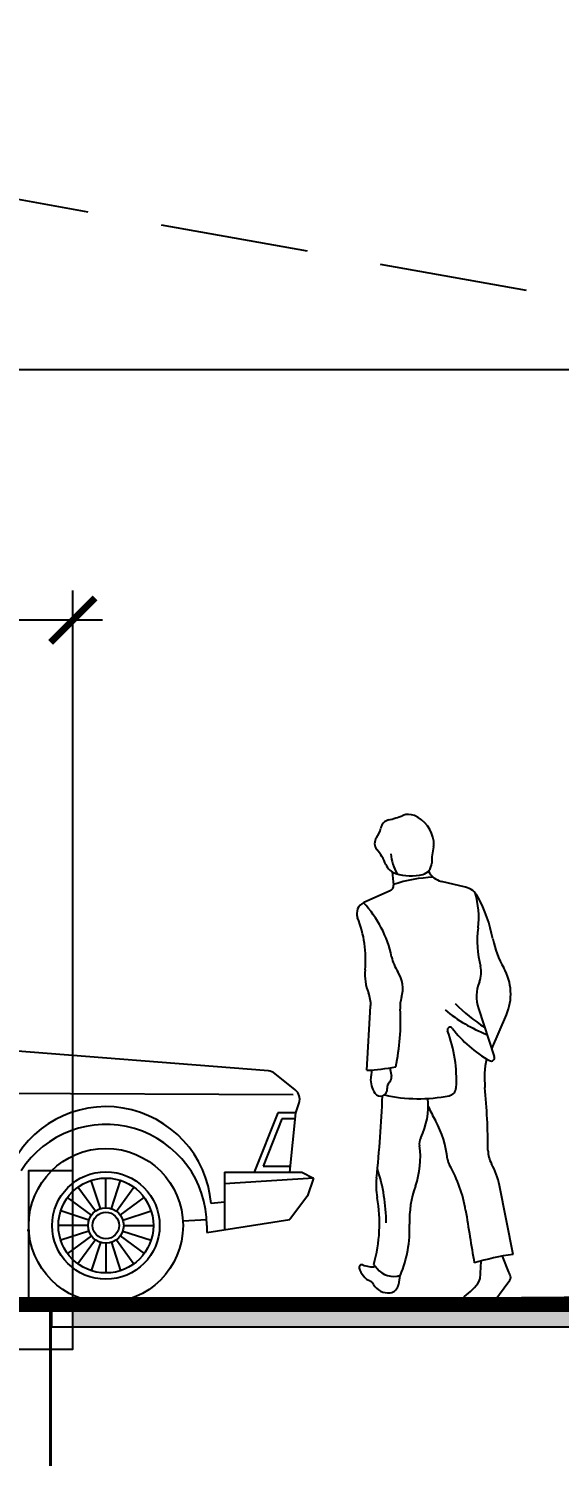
# Model space of a CAD drawing. Header units: millimetres. Extents: x -414464 to 1686, y -90036 to 108605.
# Drawn here: x -136554 to -134765, y 4703 to 9515 of the extents above; entities that cross this region are included whole.
import ezdxf

# ---------------------------------------------------------------- set-up
doc = ezdxf.new("R2010")
doc.units = ezdxf.units.MM
doc.header["$LTSCALE"] = 1000
doc.header["$MEASUREMENT"] = 0
for name, pattern in [('AUDIT_D_120904163729-0', [0]), ('DASHED', [0.75, 0.5, -0.25]), ('HIDDEN', [0.375, 0.25, -0.125]), ('HIDDEN2', [0.1875, 0.125, -0.0625])]:
    doc.linetypes.add(name, pattern=pattern)
doc.layers.get('0').update_dxf_attribs({"linetype": 'AUDIT_D_120904163729-0'})
for name, color, linetype in [('CAR_DTL', 7, 'Continuous'), ('LANDSCAPE', 7, 'Continuous'), ('LAYER01', 7, 'Continuous'), ('LAYER1', 7, 'Continuous'), ('LEVEL', 7, 'Continuous')]:
    doc.layers.add(name, color=color, linetype=linetype)
doc.styles.add('ATTR', font='romans.shx', dxfattribs={"width": 0.8, "height": 0.7})
doc.styles.add('style2', font='GOTHIC.TTF')
doc.dimstyles.new('Copy of jaya', dxfattribs={"dimtxt": 150, "dimasz": 200, "dimexe": 100, "dimexo": 100, "dimgap": 100, "dimtad": 1, "dimtih": 1, "dimtoh": 1, "dimdec": 0, "dimdsep": 46, "dimtxsty": 'style2', "dimblk": 'ARCHTICK', "dimcen": 2.5, "dimdle": 100, "dimclrd": 1, "dimclre": 1, "dimclrt": 3, "dimazin": 0, "dimtfac": 1, "dimtdec": 0, "dimtmove": 2, "dimatfit": 3, "dimfxl": 1, "dimarcsym": 0})

# ---------------------------------------------------------------- blocks, each defined once
blk = doc.blocks.new('A$C50ED7ECD')
at = {"layer": 'LANDSCAPE', "color": 3, "const_width": 0.05}
blk.add_lwpolyline([(70.84750042471319, 5.214999945737885), (88.37113596580579, 5.214999945737885)], dxfattribs=at)
at = {"layer": 'LEVEL', "color": 8, "linetype": 'HIDDEN2', "ltscale": 5}
for p, q in [((147.458654921169, 8.36499994573934), (63.49513060735066, 8.36499994573934)), ((147.458654921169, 5.214999945737885), (63.49513060657034, 5.214999945737885))]:
    blk.add_line(p, q, dxfattribs=at)
blk = doc.blocks.new('_ArchTick')
at = {"color": 0, "linetype": 'ByBlock', "const_width": 0.15}
blk.add_lwpolyline([(-0.5, -0.5), (0.5, 0.5)], dxfattribs=at)
blk = doc.blocks.new('*D351')
at = {"layer": 'LAYER1', "color": 1, "lineweight": -2, "transparency": 16777216}
for p, q in [((-15349.80266942549, 71.50646402966231), (-15349.80266942549, 2531.297865957953)), ((-11199.8026694227, 199.9999997783455), (-11199.8026694227, 2531.297865957953)), ((-15449.80266942549, 2431.297865957953), (-14468.58905623579, 2431.297865957953)), ((-11099.8026694227, 2431.297865957953), (-12081.01628261241, 2431.297865957953))]:
    blk.add_line(p, q, dxfattribs=at)
at = {"layer": 'LAYER1', "color": 1, "lineweight": -2, "transparency": 16777216, "xscale": 150, "yscale": 150, "zscale": 150, "rotation": 180}
blk.add_blockref('_ArchTick', (-15349.80266942549, 2431.297865957953), dxfattribs=at)
at = {"layer": 'LAYER1', "color": 1, "lineweight": -2, "transparency": 16777216, "xscale": 150, "yscale": 150, "zscale": 150}
blk.add_blockref('_ArchTick', (-11199.8026694227, 2431.297865957953), dxfattribs=at)
at = {"layer": 'LAYER1', "color": 3, "transparency": 16777216, "insert": (-13274.8026694241, 2431.297865957953), "char_height": 150, "attachment_point": 5, "rotation": 180, "style": 'style2'}
blk.add_mtext('{\\H1.3333x;\\C256;LANDSCAPE BED}', dxfattribs=at)
blk = doc.blocks.new('building-10-dopoff')
at = {"true_color": 0xbdbdbd}
h = blk.add_hatch(color=9, dxfattribs=at)
h.dxf.hatch_style = 1
h.set_gradient(color1=(196, 196, 196), one_color=1, tint=1, name='SPHERICAL')
edge = h.paths.add_edge_path()
edge.add_arc((-6628.247614149936, -271338.9451629808), 271502.4357882504, 449.03520869992, 450.96479130402247, ccw=False)
edge.add_line((-2056.692577559501, 125.0000000940638), (-2056.692558961377, 49.999999781018))
edge.add_line((-2056.692558963783, 49.99999977927655), (-11199.80266942859, 49.99999977794596))
edge.add_line((-11199.80266942829, 49.99999977927655), (-11199.80266942832, 124.9999997791376))
at = {"color": 251, "linetype": 'ByBlock'}
for p, q in [((-10540.74653531704, 912.0952773801985), (-11548.48804928921, 991.1338274953889)), ((-10450.26764220465, 848.5575018282982), (-10518.88638322614, 903.4524946454915)), ((-10468.48804929294, 571.1338274953889), (-10448.48804929294, 771.1338274953889)), ((-10448.48804929294, 771.1338274953889), (-10437.30811218824, 804.6736388094725)), ((-10494.94739006041, 751.1338274953889), (-10558.94739006087, 591.1338274953889)), ((-10452.59355187975, 751.1338274953889), (-10494.94739006041, 751.1338274953889)), ((-10558.94739006087, 591.1338274953889), (-10466.48804929014, 591.1338274944576)), ((-10688.48804928921, 571.1338274953889), (-10428.48804929294, 571.1338274953889)), ((-10428.48804929294, 571.1338274953889), (-10388.48804928921, 551.1338274963202)), ((-10388.48804928921, 551.1338274963202), (-10408.48804928968, 491.1338274953889)), ((-10408.48804928968, 491.1338274953889), (-10468.48804929201, 411.1338274963202)), ((-10747.93292174209, 368.0503208050507), (-10468.48804929201, 411.1338274963202)), ((-10747.93292174302, 391.1338274953889), (-10747.93292174209, 368.0503208050507))]:
    blk.add_line(p, q, dxfattribs=at)
at = {"color": 0, "linetype": 'ByBlock'}
blk.add_lwpolyline([(-11199.80266942363, 124.9999997802081), (-11199.80266942736, 574.9999997802081), (-11349.8026694376, 574.9999997802081), (-11349.8026694404, 124.9999997764828), (-16274.80266942363, 124.999999791384), (-16274.80266942177, 2197.421771594323), (-16349.80266942456, 2197.421771594323), (-16349.80266942922, -25.000000230968), (-11199.80266942363, -25.00000023003668)], close=True, dxfattribs=at)
blk.add_lwpolyline([(-2056.692558961455, 124.9999997830021, 0.008352236132929373), (-11271.85884147417, 124.9999997820707), (-11271.85884147137, 49.99999978113919), (-2056.692558963783, 49.99999978020787)], format="xyb", close=True)
at = {"color": 1, "linetype": 'HIDDEN', "const_width": 10}
blk.add_lwpolyline([(-11274.80266942643, 124.9999997774141), (-11274.80266942363, -443.5294637065381), (-11385.71060755849, -515.7455602623522), (-14885.18176378682, -515.7455602632836)], dxfattribs=at)
at = {"color": 251, "linetype": 'ByBlock'}
for radius in [260.0000000000009, 181.1077027627489, 44.72135954999595]:
    blk.add_circle((-11088.48804928921, 391.1338274963202), radius, dxfattribs=at)
for centre, radius, start, end in [((-10543.87418513186, 872.2177422679963), 40.00000000000014, 51.34019174547045, 85.51539401022005), ((-10475.25544411037, 817.3227494498717), 40.00000000000014, 341.5650511936391, 51.34019174547045), ((-11088.48804928921, 391.1338274963202), 340.5551275464, 359.9999999466392, 147.1266601908563)]:
    blk.add_arc(centre, radius, start, end, dxfattribs=at)
at = {"layer": 'CAR_DTL', "color": 251}
for p, q in [((-10457.37737071142, 831.2819778593259), (-14328.48804928968, 851.1338274935263)), ((-10508.48804929387, 771.1338274963202), (-10588.48804929294, 571.1338274953889)), ((-10448.48804929294, 771.1338274953889), (-10508.48804929387, 771.1338274963202)), ((-11107.02906895475, 448.1972184740009), (-11137.93076838925, 543.3028701040896)), ((-11088.48804928828, 451.1338274953889), (-11088.48804928921, 551.1338274972516)), ((-11069.94702962693, 448.1972184730696), (-11039.0453301901, 543.3028701003643)), ((-10688.48804928921, 571.1338274953889), (-10688.48804928921, 377.2152539016681)), ((-10388.48804928921, 551.1338274963202), (-10688.48804929294, 531.1338274935263)), ((-11137.02906895336, 426.4009426329287), (-11217.93076838832, 485.1794678624722)), ((-11123.75516442768, 439.6748471576723), (-11182.53368965816, 520.5765465954321)), ((-11053.22093415493, 439.6748471558096), (-10994.44240892585, 520.5765465954321)), ((-11039.94702962693, 426.40094263386), (-10959.04533019103, 485.1794678634035)), ((-11145.55144026689, 409.6748471586036), (-11240.65709189605, 440.5765465954321)), ((-11031.42465831153, 409.6748471576723), (-10936.31900668237, 440.5765465954321)), ((-10688.48804928921, 470.000173347071), (-10733.99285739381, 465.1448614979165)), ((-11148.48804928921, 391.1338274963202), (-11248.48804928968, 391.1338274972516)), ((-11028.48804929014, 391.1338274953889), (-10928.48804928921, 391.1338274953889)), ((-10747.93292174488, 410.1366545492785), (-10828.91247911612, 405.9838567357513)), ((-11347.91026976984, 373.8101003840568), (-11353.72963169683, 373.8101003840568)), ((-11145.55144026689, 372.5928078331056), (-11240.65709190024, 341.6911083944144)), ((-11137.02906895149, 355.8667123578491), (-11217.93076838925, 297.0881871273743)), ((-11123.75516442768, 342.5928078331056), (-11182.53368965629, 261.6911083953457)), ((-11053.2209341554, 342.5928078340369), (-10994.44240892585, 261.6911083962771)), ((-11039.94702962693, 355.8667123587804), (-10959.04533018917, 297.088187129237)), ((-11031.42465831153, 372.5928078331056), (-10936.31900668237, 341.6911083972084)), ((-11107.02906895149, 334.0704365167769), (-11137.93076838925, 238.9647848876195)), ((-11088.48804928921, 331.1338274963202), (-11088.48804928921, 231.1338274944576)), ((-11069.94702962693, 334.0704365195709), (-11039.04533018917, 238.9647848885509))]:
    blk.add_line(p, q, dxfattribs=at)
for radius in [160.0000000000005, 60.0000000000002]:
    blk.add_circle((-11088.48804928921, 391.1338274963202), radius, dxfattribs=at)
blk.add_arc((-11088.24016285688, 436.2687588818374), 355.42225975969, 4.660103018958733, 156.5656225654311, dxfattribs=at)
at = {"layer": 'LAYER01', "color": 8, "linetype": 'Continuous'}
for p, q in [((-10123.27080702316, 1582.933610743884), (-10119.0228742981, 1538.20552329463)), ((-9876.463197410165, 1531.644580080372), (-9957.724988994887, 1550.786224576628)), ((-10130.4149451899, 1518.72532918619), (-10219.2508576602, 1479.283063784116)), ((-10209.39090910094, 914.3846174552893), (-10196.11828160431, 1130.389154689551)), ((-9832.896557535685, 1122.543205648031), (-9779.34393968404, 960.3062776248901)), ((-9788.158585426048, 987.0096871816197), (-9738.527706512774, 1101.478994741004)), ((-10191.64794402436, 915.286592699432), (-10195.54002898192, 891.032107709678)), ((-10130.92400519061, 922.4727406719569), (-10126.28068605711, 894.845115385607)), ((-9716.262509390246, 293.9813328835073), (-9762.082851792802, 526.4833680078857)), ((-10185.71220556839, 260.0472943833231), (-10174.71057875489, 246.4015209637184)), ((-9825.273013348866, 271.236729740802), (-9828.13709364459, 210.47325226621)), ((-9752.749261389661, 287.9615748157278), (-9731.358856695704, 234.2335042454872)), ((-10098.19095290586, 222.9798185966458), (-10102.61928067991, 191.8777352465715)), ((-9780.79945589992, 133.8696068054539), (-9726.947827077063, 207.166833426051)), ((-9866.06700603466, 127.0739029112135), (-9880.122992852877, 136.9635054511002))]:
    blk.add_line(p, q, dxfattribs=at)
for centre, radius, start, end in [((-10127.80539489444, 1723.730710772019), 35.14567543704538, 103.7593000000768, 168.868310000412), ((-10227.35380786716, 2130.264544714856), 383.3970569063218, 283.7593000000767, 291.3616999989466), ((-10068.98672431608, 1725.36167970665), 51.37188882771373, 66.76560000100014, 111.3616999989465), ((-10091.63000969175, 1672.617132827253), 108.7735192299965, 7.096999999623926, 66.76560000100014), ((-10151.16778930021, 1679.054517788855), 31.6154431780734, 143.7581999996458, 220.0620000016086), ((-10243.05311944534, 1746.408592458306), 82.31304990957686, 323.7581999996457, 348.8683000002711), ((-10040.19518029009, 1679.019921478104), 56.94184543262471, 348.2623999997143, 7.096999999623926), ((-10321.85115947266, 1535.519366882617), 191.3990479604551, 22.35319999915601, 40.0620000016086), ((-9972.013265328016, 1655.884874257125), 156.6605711007516, 184.384600000074, 210.6132999998457), ((-9703.283950534882, 1609.019229037502), 287.1671714825384, 168.2623599996566, 179.3352250000488), ((-10095.01303464844, 1628.798434117273), 53.86853159184987, 202.353199999156, 252.460800001736), ((-10029.93984532246, 1612.807525062906), 39.51187812160915, 283.7431999986335, 359.335200000056), ((-9971.417714550334, 1110.271399997595), 454.5164457661861, 91.69814000153261, 108.9744600017933), ((-10060.53286867175, 1737.897900017669), 168.2855987220191, 252.460800001736, 283.7431999986335), ((-9942.957306641445, 1613.472268462011), 64.40182320459755, 205.4555999987688, 256.7440000015249), ((-10138.25100957113, 1536.379332320866), 19.31542917855565, 293.940199999465, 5.42489999986226), ((-9891.109792676056, 1469.4725385259), 63.87324099987946, 27.78480000092377, 76.7440000015249), ((-10125.4133071237, 1430.193370017302), 293.5049684925453, 352.9833999997624, 16.21280000027664), ((-10297.82155050273, 1255.175576342892), 523.5860032150467, 11.2366999998432, 27.78480000092377), ((-10203.10179404245, 1442.939639357808), 39.79522190652254, 113.9402599996028, 201.829899999219), ((-10498.74456742191, 1218.716007159119), 381.3904708837361, 11.82199999986098, 43.02950000070669), ((-10589.33500707947, 1288.197754938723), 376.2724409436165, 354.533499999898, 21.82989999921905), ((-9484.946633491083, 1351.365676009337), 351.794315516618, 172.9833660000844, 194.1597999999129), ((-9468.65177113522, 1419.908381069014), 321.7914063818674, 191.2366999998432, 209.9421999988718), ((-10051.56501069636, 1236.733271556485), 163.9551537957642, 174.5334600002708, 202.1479000005393), ((-9980.85015155567, 1327.11613334968), 147.7262221235382, 191.821999999861, 213.1454000013188), ((-9908.593285422074, 1244.480373995904), 85.12825056062374, 337.7698000003853, 14.15979999991295), ((-9899.954092398752, 1171.472273686454), 175.9498924205282, 336.5588999997861, 29.94219999887177), ((-10191.33904839284, 1189.662519637519), 103.6678698267894, 343.2528999993988, 33.14540000131882), ((-9709.723806661437, 1163.201284255917), 129.7098473455774, 157.7698000003853, 198.2674000000019), ((-10297.51512603613, 1136.621432951823), 101.5909050235101, 356.4836000001823, 22.14790000053933), ((-9983.365797578997, 1127.080264684339), 113.5188974802074, 163.2529299993286, 183.417700000111), ((-10810.43014432181, 1077.686617616046), 715.0209819153644, 347.760900000104, 3.41770000011098), ((-9629.806328865408, 1492.385180892181), 489.4925745689832, 229.8963000015078, 249.1564999984797), ((-9547.684571842547, 1485.026051365993), 501.0680059076479, 223.560999999858, 238.1569000004556), ((-9928.60972234694, 1050.666898932596), 8.816709164891702, 37.84660000056932, 200.5805000003505), ((-10373.94578994322, 883.448102163745), 466.8774604750235, 356.596200000065, 20.58050000035053), ((-9583.326185393962, 1318.943990521238), 428.4414534822973, 217.8466000005693, 240.2748999993441), ((-10230.26978262904, 1501.654521003897), 587.6415667724956, 272.0362000014707, 281.6444000009856), ((-9483.17480814847, 887.7652275103612), 329.1982293935621, 168.5992499994038, 185.4659999998467), ((-9790.133046302944, 956.7453287843139), 11.36023487240285, 240.2748999993441, 18.26740000000191), ((-10115.84989837074, 882.1828656568871), 80.2268676606519, 174.9780100001903, 214.2525000009966), ((-10170.07467311656, 886.9448007129388), 25.79184619217942, 170.8781889995872, 174.9780100001903), ((-10113.91497613461, 855.8328327026477), 26.31602972310413, 135.6716899985882, 186.7143999999627), ((-10149.8061773564, 890.8912513016915), 23.85694866776515, 315.6717000013572, 9.540799999781921), ((-10163.03432388214, 850.0503064799452), 23.14143765381988, 214.2525000009966, 6.714399999962716), ((-13808.34132585133, 953.369717322644), 3653.99808945867, 353.6790999997475, 358.0313999999531), ((-10033.92089222191, 1332.762745494524), 514.4661685889968, 257.03730000102, 281.4913000005492), ((-10247.58029382135, 794.851892703444), 245.3460637543706, 333.8089000000683, 5.695299999901805), ((-9937.298338671331, 857.4761574625311), 29.45861032029901, 281.4913000005492, 356.596200000065), ((-12023.62391516927, 644.6717789711831), 2222.856210063097, 0.007600000005458527, 5.465999999846663), ((-8952.049774591404, 1301.171371464057), 1167.024994172729, 205.8556999997952, 208.4853999987085), ((-10289.65435000445, 575.3506569199992), 354.8172917252744, 6.371899999728512, 28.48539999870853), ((-9986.689514574478, 666.5267626950174), 45.39631519109435, 153.8089299994198, 188.4198000001639), ((-10308.37589644163, 618.9123544645083), 279.7942034320623, 340.2053999999928, 8.419800000163923), ((-9706.825130055018, 644.9782034376915), 93.94386005706711, 180.0076000000055, 209.2484000013876), ((-10715.39407873485, 399.7966204292172), 571.5861603102521, 0, 18.50130000066569), ((-9885.492834511795, 620.4840154378564), 51.85749747216979, 186.3718000002735, 210.1813999997007), ((-10311.99368207844, 372.4408232986464), 441.5294849495643, 9.10940000044636, 30.18139999970067), ((-10003.32786887267, 478.9381523988179), 245.8846294659005, 11.14909999956968, 29.2484000013876), ((-9950.536369857262, 526.0385582984347), 227.4041451794399, 173.6790769999574, 190.244999999544), ((-10663.17094768147, 397.2364934348773), 496.7773220270872, 343.9689999993377, 10.24499999954395), ((-9724.85722144274, 408.8954501523115), 340.3678954306155, 160.2054099990696, 182.2772000000702), ((8115.296305463358, 3327.121443400802), 18221.1355142065, 189.1094000004464, 189.6744999999882), ((-10468.58399795677, 379.3205468046428), 403.9433116183743, 337.3506999998349, 2.277200000070166), ((-9590.724853561027, -580.3119203415908), 883.2601227343976, 98.17103999933533, 106.8468499986032), ((-10226.25661058398, 250.071201066595), 8.983213794960418, 68.12729999948236, 197.1925999999649), ((-10164.06479970901, 269.3141633299977), 74.08325480046622, 197.1925999999649, 243.7958000001668), ((-10190.72867062484, 338.5710350898273), 86.37838824900538, 248.1271999996572, 277.1855000003293), ((-10119.16125954094, 291.1815028790645), 71.3524197243098, 218.872600000796, 289.1191999997307), ((-10207.64132424386, 180.7723195008714), 24.60070756942492, 29.25300000061166, 63.79580000016679), ((-10137.32432267652, 220.1577481067354), 55.99734143792953, 209.2530000006116, 277.1269000007617), ((-9987.079958652786, 303.9846090157919), 186.0974104569386, 305.0833999987469, 327.4216000002378), ((-9841.738386093231, 211.1132840147923), 13.617891264317, 327.4216000002378, 357.3029999998225), ((-9668.868034849409, 259.1131939934978), 67.2623450227063, 201.7083999993964, 211.4695000006875), ((-9739.123257290456, 216.1099797508375), 15.10749225977576, 323.6943999987734, 31.46950000068748), ((-10134.34903995338, 196.3974961274791), 32.05066476711009, 277.1269000007617, 351.8940000000406), ((-9874.940959737869, 144.3300484724516), 9.006057244705223, 125.0833999987469, 234.8721000009184), ((-9857.121388544794, 139.7905182711095), 15.54679621347909, 234.8721000009184, 276.030499998722), ((-9787.926295911137, -515.2362598504963), 643.1229289474745, 90.41189000141173, 96.03047000066542), ((-9792.651163491479, 142.5755212852348), 14.70634803681228, 270.41190000016, 323.6943999987734)]:
    blk.add_arc(centre, radius, start, end, dxfattribs=at)
at = {"color": 8, "style": 'ATTR', "text_generation_flag": 4, "width": 0.799999999988367, "flags": 9}
blk.add_attdef('ESTCODE', (-3884.571922350209, 171.2317127054559), '', height=22.34042553191466, rotation=180, dxfattribs=at)
at = {"layer": 'LAYER1'}
dim = blk.add_linear_dim(base=(-11199.8026694227, 2431.297865957953), p1=(-15349.80266942549, -28.49353597033769), p2=(-11199.8026694227, 99.99999977834545), angle=179.9999999466392, text='{\\H1.3333x;\\C256;LANDSCAPE BED}', dimstyle='Copy of jaya', override={"dimasz": 150, "dimtad": 0}, dxfattribs=at)
dim.commit()
dim.dimension.update_dxf_attribs({"geometry": '*D351', "text_midpoint": (-13274.8026694241, 2431.297865957953)})

msp = doc.modelspace()

# ---------------------------------------------------------------- linework, layer by layer
at = {"color": 1, "linetype": 'DASHED'}
msp.add_lwpolyline([(-139798.8100209609, 9514.999954550527), (-122215.80577562, 6364.966041732579), (-115855.7220541323, 6364.966041732579), (-93067.66851544287, 3514.999950790778), (-86767.96040776931, 3514.999950790778), (-63755.20124279242, 364.9999516420066), (-60406.04107493348, 364.9999516420066)], dxfattribs=at)

# ---------------------------------------------------------------- block references
msp.add_blockref('building-10-dopoff', (-125204.8732004881, 5089.999893744444, -0.7212058806866342))
at = {"layer": 'LEVEL', "linetype": 'ByBlock', "xscale": 1000, "yscale": 1000, "zscale": 1000}
msp.add_blockref('A$C50ED7ECD', (-215639.982627843, -1.287087798118591e-06, -0.5978767620763392), dxfattribs=at)

doc.saveas('drawing.dxf')
